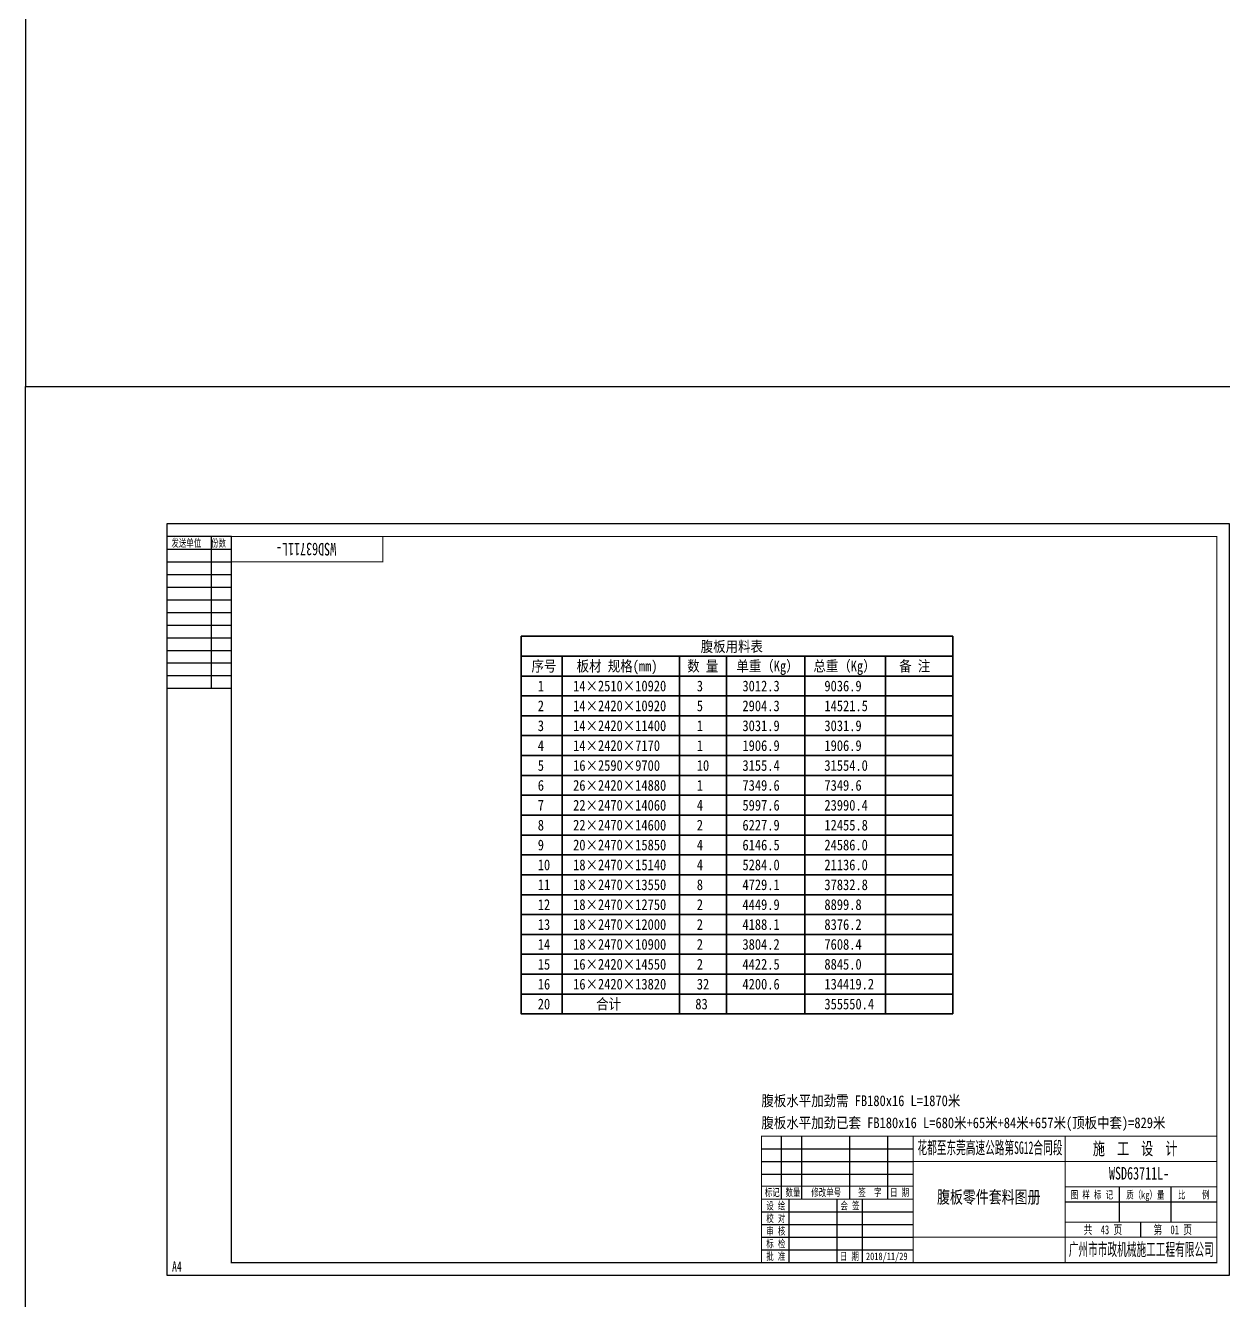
# Model space of a CAD drawing. Extents: x 1629247 to 2251351, y -601856 to -65897.
# Drawn here: x 1852530 to 1869268, y -430642 to -412824 of the extents above; entities that cross this region are included whole.
import ezdxf
from ezdxf.enums import TextEntityAlignment as Align

# ---------------------------------------------------------------- set-up
doc = ezdxf.new("R2010")
doc.units = 0
doc.header["$LTSCALE"] = 2
doc.header["$MEASUREMENT"] = 0
doc.layers.get('0').update_dxf_attribs({"linetype": 'CONTINUOUS'})
doc.layers.add('1图框轮廓', color=7, linetype='CONTINUOUS', lineweight=35)
doc.layers.add('A3', color=7, linetype='CONTINUOUS')
doc.styles.add('仿宋', font='仿宋_GB2312_1.ttf', dxfattribs={"width": 0.7})

msp = doc.modelspace()

# ---------------------------------------------------------------- linework, layer by layer
at = {"color": 8, "ltscale": 3}
for points in [[(1852530.5, -417867.6), (2049720.8, -417867.6), (2049720.8, -285588.8), (1852530.5, -285588.8)], [(1852530.5, -417867.6), (2049720.8, -417867.6), (2049720.8, -587413.7), (1852530.5, -587413.7)]]:
    msp.add_lwpolyline(points, close=True, dxfattribs=at)
at = {"layer": '1图框轮廓', "color": 7, "ltscale": 3}
for q in [(1861666.2, -421914.7), (1861666.2, -426637)]:
    msp.add_line((1861666.2, -421914.7), q, dxfattribs=at)
for points in [[(1865485.4, -421637), (1859456.9, -421637), (1859456.9, -421359.2), (1865485.4, -421359.2)], [(1865485.4, -421914.7), (1859456.9, -421914.7), (1859456.9, -421637), (1865485.4, -421637)], [(1860029.6, -421914.7), (1860029.6, -421914.7), (1860029.6, -421637), (1860029.6, -421637)], [(1861666.2, -421914.7), (1861666.2, -421914.7), (1861666.2, -421637), (1861666.2, -421637)], [(1862326.5, -421914.7), (1862326.5, -421914.7), (1862326.5, -421637), (1862326.5, -421637)], [(1863417.3, -421914.7), (1863417.3, -421914.7), (1863417.3, -421637), (1863417.3, -421637)], [(1864547.1, -421914.7), (1864547.1, -421914.7), (1864547.1, -421637), (1864547.1, -421637)], [(1865485.4, -422192.5), (1859456.9, -422192.5), (1859456.9, -421914.7), (1865485.4, -421914.7)], [(1860029.6, -422192.5), (1860029.6, -422192.5), (1860029.6, -421914.7), (1860029.6, -421914.7)], [(1862326.5, -426637), (1862326.5, -426637), (1862326.5, -421914.7), (1862326.5, -421914.7)], [(1863417.3, -426637), (1863417.3, -426637), (1863417.3, -421914.7), (1863417.3, -421914.7)], [(1864547.1, -426637), (1864547.1, -426637), (1864547.1, -421914.7), (1864547.1, -421914.7)], [(1865485.4, -422470.3), (1859456.9, -422470.3), (1859456.9, -422192.5), (1865485.4, -422192.5)], [(1860029.6, -422470.3), (1860029.6, -422470.3), (1860029.6, -422192.5), (1860029.6, -422192.5)], [(1865485.4, -422748.1), (1859456.9, -422748.1), (1859456.9, -422470.3), (1865485.4, -422470.3)], [(1860029.6, -422748.1), (1860029.6, -422748.1), (1860029.6, -422470.3), (1860029.6, -422470.3)], [(1865485.4, -423025.8), (1859456.9, -423025.8), (1859456.9, -422748.1), (1865485.4, -422748.1)], [(1860029.6, -423025.8), (1860029.6, -423025.8), (1860029.6, -422748.1), (1860029.6, -422748.1)], [(1865485.4, -423303.6), (1859456.9, -423303.6), (1859456.9, -423025.8), (1865485.4, -423025.8)], [(1860029.6, -423303.6), (1860029.6, -423303.6), (1860029.6, -423025.8), (1860029.6, -423025.8)], [(1865485.4, -423581.4), (1859456.9, -423581.4), (1859456.9, -423303.6), (1865485.4, -423303.6)], [(1860029.6, -423581.4), (1860029.6, -423581.4), (1860029.6, -423303.6), (1860029.6, -423303.6)], [(1865485.4, -423859.2), (1859456.9, -423859.2), (1859456.9, -423581.4), (1865485.4, -423581.4)], [(1860029.6, -423859.2), (1860029.6, -423859.2), (1860029.6, -423581.4), (1860029.6, -423581.4)], [(1865485.4, -424137), (1859456.9, -424137), (1859456.9, -423859.2), (1865485.4, -423859.2)], [(1860029.6, -424137), (1860029.6, -424137), (1860029.6, -423859.2), (1860029.6, -423859.2)], [(1865485.4, -424414.7), (1859456.9, -424414.7), (1859456.9, -424137), (1865485.4, -424137)], [(1860029.6, -424414.7), (1860029.6, -424414.7), (1860029.6, -424137), (1860029.6, -424137)], [(1865485.4, -424692.5), (1859456.9, -424692.5), (1859456.9, -424414.7), (1865485.4, -424414.7)], [(1860029.6, -424692.5), (1860029.6, -424692.5), (1860029.6, -424414.7), (1860029.6, -424414.7)], [(1865485.4, -424970.3), (1859456.9, -424970.3), (1859456.9, -424692.5), (1865485.4, -424692.5)], [(1860029.6, -424970.3), (1860029.6, -424970.3), (1860029.6, -424692.5), (1860029.6, -424692.5)], [(1865485.4, -425248.1), (1859456.9, -425248.1), (1859456.9, -424970.3), (1865485.4, -424970.3)], [(1860029.6, -425248.1), (1860029.6, -425248.1), (1860029.6, -424970.3), (1860029.6, -424970.3)], [(1865485.4, -426359.2), (1859456.9, -426359.2), (1859456.9, -425248.1), (1865485.4, -425248.1)], [(1860029.6, -426359.2), (1860029.6, -426359.2), (1860029.6, -425248.1), (1860029.6, -425248.1)], [(1865485.4, -425803.6), (1859456.9, -425803.6), (1859456.9, -425525.8), (1865485.4, -425525.8)], [(1865485.4, -426359.2), (1859456.9, -426359.2), (1859456.9, -426081.4), (1865485.4, -426081.4)], [(1865485.4, -426637), (1859456.9, -426637), (1859456.9, -426359.2), (1865485.4, -426359.2)], [(1860029.6, -426637), (1860029.6, -426637), (1860029.6, -426359.2), (1860029.6, -426359.2)]]:
    msp.add_lwpolyline(points, close=True, dxfattribs=at)
at = {"layer": 'A3', "color": 7}
for p, q in [((1855407, -419965.2), (1854503.7, -419965.2)), ((1855125.6, -419965.2), (1855125.6, -422086.4)), ((1854503.7, -420141.9), (1855407, -420141.9)), ((1854503.7, -420318.7), (1855407, -420318.7)), ((1854503.7, -420495.5), (1855407, -420495.5)), ((1854503.7, -420672.2), (1855407, -420672.2)), ((1854503.7, -420849), (1855407, -420849)), ((1854503.7, -421025.8), (1855407, -421025.8)), ((1854503.7, -421202.5), (1855407, -421202.5)), ((1854503.7, -421379.3), (1855407, -421379.3)), ((1854503.7, -421556.1), (1855407, -421556.1)), ((1854503.7, -421732.8), (1855407, -421732.8)), ((1854503.7, -421909.6), (1855407, -421909.6)), ((1854503.7, -422086.4), (1855407, -422086.4)), ((1863094.6, -429227.8), (1863094.6, -428343.9)), ((1863377.4, -429225.8), (1863377.4, -428343.9)), ((1864049.1, -429227.8), (1864049.1, -428343.9)), ((1864579.4, -429227.8), (1864579.4, -428343.9)), ((1862811.8, -428520.7), (1864933, -428520.7)), ((1862811.8, -428697.5), (1864933, -428697.5)), ((1862811.8, -428874.3), (1864933, -428874.3)), ((1867814.7, -429549.4), (1867814.7, -429054.4)), ((1868539, -429546), (1868539, -429051)), ((1863200.7, -430111.6), (1863200.7, -429227.5)), ((1863872.4, -430111.6), (1863872.4, -429227.8)), ((1864225.9, -430111.6), (1864225.9, -429227.8)), ((1862811.8, -429404.6), (1864933, -429404.6)), ((1868114.8, -429758.1), (1868114.8, -429546)), ((1862811.8, -429581.3), (1864933, -429581.3)), ((1862811.8, -429758.1), (1864933, -429758.1)), ((1862811.8, -429934.9), (1864933, -429934.9))]:
    msp.add_line(p, q, dxfattribs=at)
at = {"layer": 'A3', "color": 7, "linetype": 'Continuous'}
msp.add_line((1867054.2, -429263.1), (1869175.4, -429263.1), dxfattribs=at)
at = {"layer": 'A3'}
msp.add_lwpolyline([(1854503.7, -430288.4), (1869352.2, -430288.4), (1869352.2, -419788.4), (1854503.7, -419788.4)], close=True, dxfattribs=at)
for points, const_width in [([(1855407, -419965.2), (1869175.4, -419965.2), (1869175.4, -430111.6), (1855407, -430111.6), (1855407, -419965.2)], 17.7), ([(1855407, -420318.7), (1857524.9, -420318.7), (1857524.9, -419965.2)], 14.1), ([(1862811.8, -430111.6), (1862811.8, -428343.9), (1869175.4, -428343.9)], 14.1)]:
    msp.add_lwpolyline(points, dxfattribs=dict(at, const_width=const_width))
at = {"layer": 'A3', "color": 7, "linetype": 'Continuous', "const_width": 14.1}
for points in [[(1864933, -430111.6), (1864933, -428343.9)], [(1867055.1, -430111.6), (1867055.1, -428343.9)], [(1864933, -428697.5), (1869175.4, -428697.5)], [(1862811.8, -429044.9), (1864933, -429044.9)], [(1869175.4, -429051), (1867055.1, -429051)], [(1862811.8, -429227.5), (1864933, -429227.5)], [(1867055.1, -429546.9), (1869175.4, -429546.9)], [(1864933, -429758.1), (1869175.4, -429758.1)]]:
    msp.add_lwpolyline(points, dxfattribs=at)

# ---------------------------------------------------------------- texts
at = {"color": 7, "style": '仿宋', "width": 0.85}
for s, p in [('腹板用料表', (1861964.3, -421576.5)), ('序号', (1859599.7, -421850.8)), ('板材 规格(mm)', (1860230.8, -421850.8)), ('数 量', (1861775.8, -421850.8)), ('单重（Kg）', (1862462.8, -421850.8)), ('总重（Kg）', (1863538.6, -421850.8)), ('1', (1859687.7, -422128.6)), ('2', (1859687.7, -422406.4)), ('3', (1859687.7, -422684.2)), ('4', (1859687.7, -422962)), ('5', (1859687.7, -423239.7)), ('6', (1859687.7, -423517.5)), ('7', (1859687.7, -423795.3)), ('8', (1859687.7, -424073.1)), ('9', (1859687.7, -424350.8)), ('10', (1859687.7, -424628.6)), ('11', (1859687.7, -424906.4)), ('12', (1859687.7, -425184.2)), ('13', (1859687.7, -425462)), ('14', (1859687.7, -425739.7)), ('15', (1859687.7, -426017.5)), ('16', (1859687.7, -426295.3)), ('20', (1859687.7, -426573.1)), ('合计', (1860502.8, -426573.1))]:
    msp.add_text(s, height=150, dxfattribs=at).set_placement(p)
msp.add_text('备 注', height=150, dxfattribs=at).set_placement((1864954.4, -421775.8), align=Align.MIDDLE_CENTER)
at = {"color": 6, "style": '仿宋', "width": 0.85}
for s, p in [('14×2510×10920', (1860181.5, -422128.6)), ('3', (1861909.4, -422128.6)), ('3012.3  ', (1862547.1, -422128.6)), ('9036.9  ', (1863692.3, -422128.6)), ('14×2420×10920', (1860181.5, -422406.4)), ('5', (1861909.4, -422406.4)), ('2904.3  ', (1862547.1, -422406.4)), ('14521.5  ', (1863692.3, -422406.4)), ('14×2420×11400', (1860181.5, -422684.2)), ('1', (1861909.4, -422684.2)), ('3031.9  ', (1862547.1, -422684.2)), ('3031.9  ', (1863692.3, -422684.2)), ('14×2420×7170', (1860181.5, -422962)), ('1', (1861909.4, -422962)), ('1906.9  ', (1862547.1, -422962)), ('1906.9  ', (1863692.3, -422962)), ('26×2420×14880', (1860181.5, -423517.5)), ('1', (1861909.4, -423517.5)), ('7349.6  ', (1862547.1, -423517.5)), ('7349.6  ', (1863692.3, -423517.5)), ('22×2470×14060', (1860181.5, -423795.3)), ('4', (1861909.4, -423795.3)), ('5997.6  ', (1862547.1, -423795.3)), ('23990.4  ', (1863692.3, -423795.3)), ('22×2470×14600', (1860181.5, -424073.1)), ('2', (1861909.4, -424073.1)), ('6227.9  ', (1862547.1, -424073.1)), ('12455.8  ', (1863692.3, -424073.1)), ('20×2470×15850', (1860181.5, -424350.8)), ('4', (1861909.4, -424350.8)), ('6146.5  ', (1862547.1, -424350.8)), ('24586.0  ', (1863692.3, -424350.8)), ('18×2470×15140', (1860181.5, -424628.6)), ('4', (1861909.4, -424628.6)), ('5284.0', (1862547.1, -424628.6)), ('21136.0', (1863692.3, -424628.6)), ('18×2470×13550', (1860181.5, -424906.4)), ('8', (1861909.4, -424906.4)), ('4729.1', (1862547.1, -424906.4)), ('37832.8', (1863692.3, -424906.4)), ('18×2470×12750', (1860181.5, -425184.2)), ('2', (1861909.4, -425184.2)), ('4449.9', (1862547.1, -425184.2)), ('8899.8', (1863692.3, -425184.2)), ('18×2470×12000', (1860181.5, -425462)), ('2', (1861909.4, -425462)), ('4188.1', (1862547.1, -425462)), ('8376.2', (1863692.3, -425462)), ('18×2470×10900', (1860181.5, -425739.7)), ('2', (1861909.4, -425739.7)), ('3804.2', (1862547.1, -425739.7)), ('7608.4', (1863692.3, -425739.7)), ('16×2420×14550', (1860181.5, -426017.5)), ('2', (1861909.4, -426017.5)), ('4422.5', (1862547.1, -426017.5)), ('8845.0', (1863692.3, -426017.5)), ('16×2420×13820', (1860181.5, -426295.3)), ('32', (1861909.4, -426295.3)), ('4200.6', (1862547.1, -426295.3)), ('134419.2', (1863692.3, -426295.3)), ('83', (1861888.7, -426573.1)), ('355550.4', (1863692.3, -426573.1))]:
    msp.add_text(s, height=150, dxfattribs=at).set_placement(p)
at = {"color": 2, "style": '仿宋', "width": 0.85}
for s, p in [('16×2590×9700', (1860181.5, -423239.7)), ('10', (1861909.4, -423239.7)), ('3155.4  ', (1862547.1, -423239.7)), ('31554.0', (1863692.3, -423239.7)), ('腹板水平加劲需 FB180x16 L=1870米', (1862811.9, -427925)), ('腹板水平加劲已套 FB180x16 L=680米+65米+84米+657米(顶板中套)=829米', (1862811.9, -428233))]:
    msp.add_text(s, height=150, dxfattribs=at).set_placement(p)
at = {"layer": 'A3', "color": 7, "linetype": 'Continuous', "style": '仿宋'}
for s, height, width, p in [('发送单位', 106.06, 0.7, (1854569.2, -420108.9)), ('份数', 106.06, 0.7, (1855124.5, -420108.9)), ('施  工  设  计 ', 176.768, 0.7, (1867443.5, -428606.6)), ('共     页', 123.74, 0.7, (1867314.8, -429714.8)), ('43', 123.74, 0.7, (1867553.1, -429714.8)), ('第     页', 123.74, 0.7, (1868290.9, -429714.8)), ('01', 123.74, 0.7, (1868527.5, -429714.8)), ('广州市市政机械施工工程有限公司', 176.768, 0.56, (1867106.9, -430015.6))]:
    msp.add_text(s, height=height, dxfattribs=dict(at, width=width)).set_placement(p)
at = {"layer": 'A3', "color": 7, "linetype": 'Continuous', "style": '仿宋', "width": 0.7}
msp.add_text('WSD63711L-', height=176.77, rotation=180, dxfattribs=at).set_placement((1856450.6, -420054.6), align=Align.CENTER)
at = {"layer": 'A3', "color": 7, "linetype": 'Continuous', "style": '仿宋'}
for s, height, width, p in [('花都至东莞高速公路第SG12合同段', 176.768, 0.56, (1866004.8, -428594.1)), ('WSD63711L-', 176.77, 0.7, (1868088.9, -428951.2)), ('标记', 106.06, 0.7, (1862963.5, -429184.4)), ('数量', 106.06, 0.7, (1863253.5, -429184.4)), ('修改单号', 106.06, 0.7, (1863717, -429184.4)), ('签  字', 106.06, 0.7, (1864327.3, -429184.4)), ('日 期', 106.06, 0.7, (1864742, -429184.4)), ('腹板零件套料图册', 176.77, 0.75, (1865988.2, -429283.7)), ('图 样 标 记', 106.06, 0.7, (1867429.7, -429217.7)), ('质（kg）量', 106.06, 0.7, (1868175.3, -429217.7)), ('比    例', 106.06, 0.7, (1868851.9, -429217.7)), ('设 绘', 106.06, 0.7, (1863013.7, -429370.3)), ('会 签', 106.06, 0.7, (1864049.8, -429370.3)), ('校 对', 106.06, 0.7, (1863013.7, -429547.1)), ('审 核', 106.06, 0.7, (1863013.7, -429723.8)), ('标 检', 106.06, 0.7, (1863013.7, -429900.6)), ('A4', 141.41, 0.7, (1854645.6, -430237.1)), ('批 准', 106.06, 0.7, (1863013.7, -430077.4)), ('日 期', 106.06, 0.7, (1864041.8, -430077.4))]:
    msp.add_text(s, height=height, dxfattribs=dict(at, width=width)).set_placement(p, align=Align.CENTER)
at = {"layer": 'A3', "color": 6, "linetype": 'Continuous', "style": '仿宋', "width": 0.7}
msp.add_text('2018/11/29', height=106.06, dxfattribs=at).set_placement((1864563.7, -430077.4), align=Align.CENTER)

doc.saveas('drawing.dxf')
